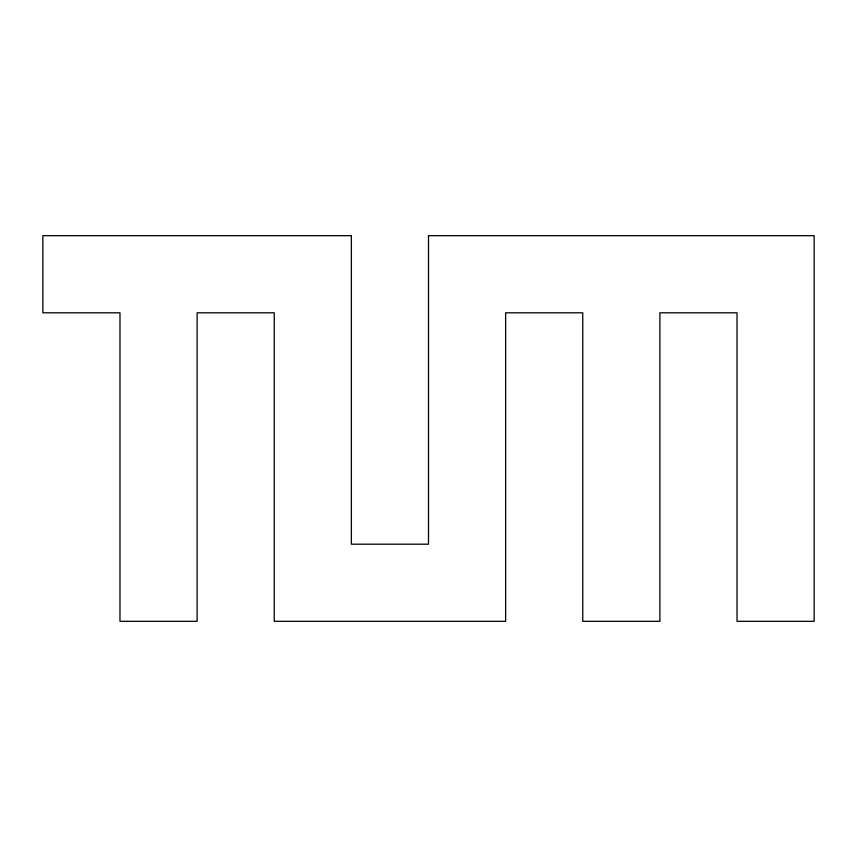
<?xml version="1.0" encoding="UTF-8"?>
<svg xmlns="http://www.w3.org/2000/svg" width="857" height="857" viewBox="0 0 857 857"><rect width="100%" height="100%" fill="white"/><g stroke="black" fill="none" stroke-linecap="round" stroke-linejoin="round"><path stroke-width="1.29" d="M351.37 235.675L42.85 235.675L42.85 312.805L119.98 312.805L119.98 621.325L197.11 621.325L197.11 312.805L274.24 312.805L274.24 621.325L505.63 621.325L505.63 312.805L582.76 312.805L582.76 621.325L659.89 621.325L659.89 312.805L737.02 312.805L737.02 621.325L814.15 621.325L814.15 235.675L428.5 235.675L428.5 544.195L351.37 544.195L351.37 235.675"/></g></svg>
